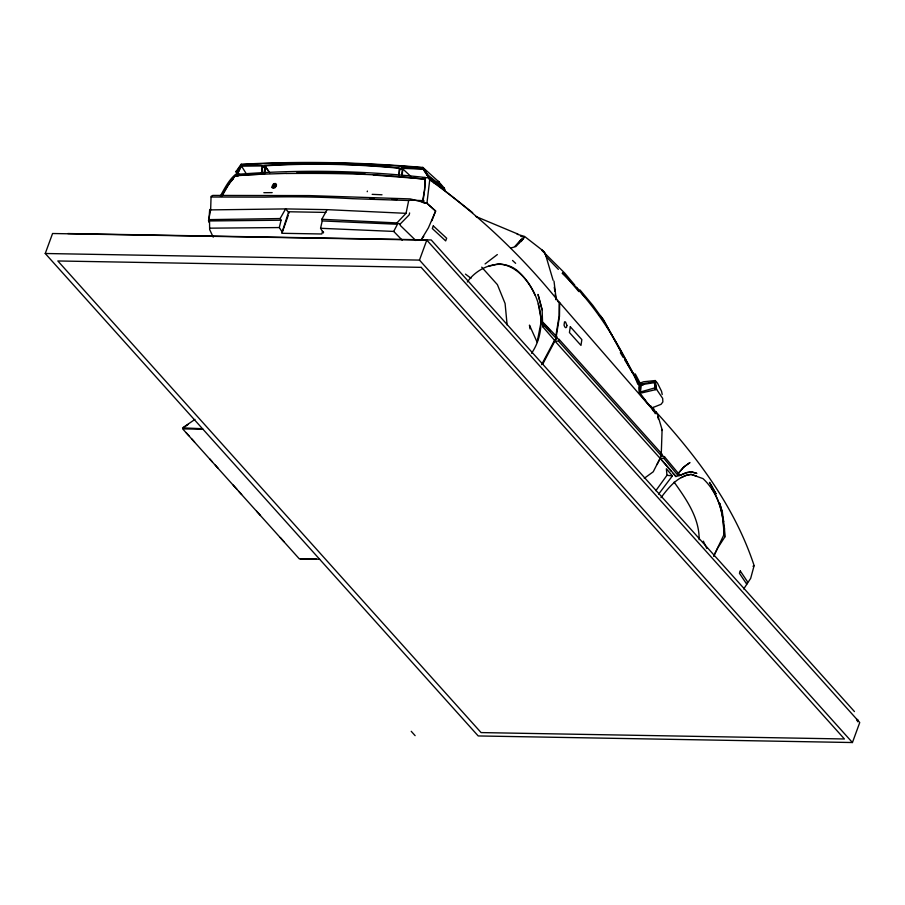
<?xml version="1.0" encoding="UTF-8"?>
<svg xmlns="http://www.w3.org/2000/svg" width="905" height="905" viewBox="0 0 905 905"><rect width="100%" height="100%" fill="white"/><g stroke="black" fill="none" stroke-linecap="round" stroke-linejoin="round"><path stroke-width="1.36" d="M272.134 187.595L273.412 184.122L275.165 183.432L276.398 184.179L276.376 185.921L275.12 187.652L273.367 188.342L272.134 187.595L272.258 185.853M275.844 185.921L275.855 184.609L274.939 184.054L273.627 184.575M241.511 165.875L236.714 175.604L236.431 171.746L241.522 164.574L241.59 165.966L264.826 165.841C309.487 162.991 354.364 163.986 398.913 168.206L423.223 169.167L423.235 167.855C362.837 162.674 302.146 161.328 241.601 164.653M423.155 167.764L423.144 169.077L429.513 178.998L423.155 167.764L429.513 178.998M541.586 364.67L554.527 340.325L556.496 338.651L544.301 325.981L544.324 323.685L542.536 322.078L542.129 309.748L538.023 294.419L542.05 309.736M557.582 301.399L559.675 302.632L559.482 316.354L556.066 337.803L559.166 339.432L662.279 454.434L661.657 456.154L659.496 457.659L554.901 341.004L555.681 338.866M655.65 412.16L653.489 410.915L650.718 406.028L653.376 410.859M209.7 209.428L208.772 222.11M724.509 527.966L724.792 537.038L717.812 547.819L713.785 555.942M399.003 175.649L399.297 168.635M423.766 236.341L420.848 240.345L428.416 227.822L435.622 211.046L426.922 203.229L410.237 198.908L309.261 195.593L212.766 195.423L211.069 196.34L210.65 209.892L208.478 220.854M422.262 202.449L424.581 190.344L424.92 179.382L421.515 178.885L424.49 177.55L428.631 177.912L429.739 179.835L426.922 203.331L435.622 211.046L431.877 220.741M275.855 184.609L274.905 187.199L272.677 187.165M399.116 174.597L399.659 169.031L402.782 169.145L402.25 174.71M401.752 175.694L402.42 168.749M261.522 173.228L262.19 166.271M261.873 173.624L262.552 166.678L265.572 166.678L264.894 173.624M288.276 215.356L282.292 232.178L279.317 227.562L281.07 220.209L209.519 220.956L209.655 229.565L213.218 237.155M640.412 392.103L641.351 384.704L655.163 382.521M422.94 202.516L424.886 187.109L424.931 179.303C379.003 173.421 332.339 173.183 286.048 173.489M640.536 384.059L639.677 392.204L654.801 387.894L655.22 389.614L654.349 381.876L640.536 384.059L641.95 385.168L643.546 384.783M555.874 335.925L559.143 315.777L559.143 302.123C521.846 255.651 478.179 214.519 429.739 179.835M264.056 172.731L265.21 166.282L269.848 172.798M323.56 232.087L323.356 232.902L320.562 228.286L322.214 220.933L321.818 219.282L327.112 209.643L406.028 213.331L408.698 200.503L413.325 199.903M409.626 212.947L409.173 214.892L399.999 224.225L400.327 225.481L415.814 240.515M654.032 411.764L655.661 411.583C697.099 456.81 734.69 506.642 754.125 565.614L750.675 578.374L743.706 588.974M367.215 191.702L367.396 191.079M754.125 565.614L752.994 566.27M322.644 231.295L321.784 233.988L281.76 233.286L288.672 211.759L325.924 212.415M661.657 456.154L558.543 341.151L559.166 339.432M45.25 253.502L52.569 233.513L426.798 240.108L859.75 722.541L852.431 742.53L478.202 735.946L45.25 253.502L419.479 260.097L852.431 742.53M273.672 184.665L272.688 185.864L274.939 184.054M202.482 428.71L182.584 427.884L194.948 419.411M419.479 260.097L426.798 240.108M664.508 456.776L679.531 474.774L678.218 475.713L663.919 458.405L664.508 456.776L661.227 455.215L662.098 429.649L657.596 414.648L655.661 411.583M556.496 338.651L557.107 337.022L544.324 323.685M236.714 175.604L241.522 164.574M660.955 497.716C668.546 487.671 677.721 475.94 691.137 474.401L702.981 478.609C718.4 492.886 724.362 514.583 723.751 535.081L713.74 556.055M236.793 173.93L241.126 165.457L246.364 173.884M320.562 228.286L393.698 231.42L397.453 224.259L322.214 220.933M656.985 464.559L659.609 459.604M220.379 196.012C224.598 188.466 228.727 180.106 235.424 174.518L239.78 174.303M222.132 195.729L229.18 183.658L235.108 175.955L242.619 174.857L286.138 173.409M221.521 196.487L226.85 186.86L234.927 176.034L238.649 175.672M281.07 220.209L280.143 218.546L285.595 208.908L327.112 209.643M542.729 364.149L554.901 341.004L558.543 341.151M658.625 494.141L672.392 475.894L666.374 468.779L666.962 475.306L655.842 490.702M531.54 353.346C548.735 328.017 540.952 293.582 520.002 273.118C504.311 256.737 478.949 265.301 467.319 281.987M236.16 171.43L241.171 164.178M231.725 180.74L233.117 178.885M518.429 243.241L521.585 239.146M521.11 241.601L524.233 237.461L520.579 236.171M514.922 246.386L521.438 239.146M523.486 238.456L515.895 246.533L511.031 247.981M321.818 219.282L396.933 222.924L406.028 213.331M274.272 185.887L272.79 187.075L273.593 187.72M485.08 263.932L497.343 254.565M644.269 478.304L653.24 471.788L660.118 458.247L663.919 458.405M183.5 427.601L188.15 424.411M681.295 477.591L686.137 475.272L691.001 474.435L696.59 476.087M554.527 340.325L542.695 326.671L544.301 325.981M275.12 183.557L273.412 184.122M678.218 475.713L675.764 476.55L673.162 473.496M857.578 721.296L857.974 720.855A1.753 0.747 20.1 0 0 856.537 719.249M639.303 393.494L651.747 407.997L661.069 404.309L662.867 401.933L662.664 398.358L656.6 389.422L639.303 393.494L638.783 387.94L639.62 383.256L643.579 381.774L655.243 380.541L657.516 383.154L661.555 391.311L662.222 394.512M488.451 266.353L498.666 263.796C516.133 265.312 528.35 280.052 535.036 295.109M263.672 174.077L237.268 175.638L238.388 174.269C300.731 169.359 363.753 170.581 425.882 177.572L422.906 178.907L373.358 175.016M209.27 219.621L280.143 218.546M241.262 164.28C301.806 160.954 362.498 162.289 422.895 167.47M210.65 209.892L285.595 208.908L289.238 212.98M209.79 228.173L279.317 227.562M296.942 172.708L330.257 172.188L364.941 173.918M263.841 192.697L272.179 192.629M241.205 165.536L261.421 165.411L262.97 167.583M408.698 200.503L352.384 198.681A683.004 244.384 16.3 0 0 264.735 197.132L211.272 197.019M67.864 233.547L431.21 239.949L854.456 711.568M202.958 429.242L182.663 428.88L299.317 558.871L319.612 559.222M300.324 558.838L316.354 559.12M424.841 170.536L422.759 168.658L401.65 167.878L410.746 176.317M370.122 198.467L374.184 198.625M411.798 200.175L423.913 200.672L423.495 202.381L426.922 203.229M391.707 199.338L397.046 199.564M372.159 194.349L382.012 194.779M434.513 182.425L437.239 182.686M433.484 182.663L437.568 183.048M666.962 475.306L672.392 475.894M423.427 202.675L426.922 203.331M517.151 234.248L524.583 236.443L542.14 250.063L544.346 252.088L545.998 256.126M475.566 216.363L518.135 234.18M396.933 222.924L399.999 224.225M274.894 184.179L275.742 184.699M599.133 315.144L600.954 316.354L604.155 320.947L592.922 305.46L579.992 289.939M393.698 231.42L402.216 240.187M465.464 274.113L470.996 278.265M428.631 177.912L472.659 212.698M599.223 314.827L604.121 321.071L639.745 384.953M429.558 177.29L444.774 189.711L438.495 182.697L438.45 181.407L444.434 188.342L427.262 174.642L429.558 177.29L422.759 168.658M641.147 394.693L645.604 400.542M438.925 181.928L422.805 167.368L427.42 174.801M542.061 250.561L564.777 273.163L574.754 285.086M400.598 169.699L398.573 167.832C354.036 163.613 309.148 162.617 264.486 165.468L269.124 171.984M512.535 260.459L515.635 263.332M542.14 250.063L544.312 252.088L546.36 256.613M558.374 269.373L546.134 256.669L553.102 280.29M562.152 273.287C592.424 301.569 614.687 336.208 632.719 373.267M644.292 399.422L649.847 406.232M481.709 267.167L497.399 284.645L505.092 303.514L507.128 324.986M186.102 432.601L188.93 435.746M191.747 438.891L194.575 442.047M209.643 458.835L212.46 461.98M215.288 465.125L218.116 468.27M233.173 485.057L236.94 489.254M238.83 491.358L241.646 494.503M256.715 511.291L260.482 515.488M280.256 537.513L284.023 541.71M411.232 731.308L415.124 735.652M559.675 302.632L654.372 411.504L655.186 413.698M581.972 293.639L584.63 296.716M550.41 331.196L542.536 322.078L542.695 326.671M676.137 476.539L660.118 458.247L671.42 471.46M562.718 272.609L578.827 291.58M576.564 287.258L579.279 290.505M674.112 482.127C686.216 499.13 699.486 517.943 699.146 539.685M620.344 352.724L623.228 357.441M624.665 359.805L632.584 372.792M711.568 488.259C720.9 502.026 723.966 518.723 723.751 535.081M604.121 321.071L639.383 385.394M635.253 373.901L640.491 383.81M652.935 407.341L656.216 413.54M703.332 541.167L706.828 548.475M655.243 380.541L656.6 389.422M633.251 372.622L637.867 384.331M651.306 406.752L651.747 407.997M722.405 512.558L719.656 503.203L722.405 512.513L723.649 521.506M235.99 171.283L236.759 173.896M657.686 416.605L658.421 419.128M444.378 188.274L444.74 189.665M444.05 187.923L444.412 189.315M538.237 303.865L541.394 320.494L537.106 342.124L529.448 325.121L530.013 328.877M554.279 287.213L554.867 291.399M555.251 294.182L556.032 299.759M723.615 521.303L724.792 537.038M655.605 386.526L655.322 384.252L655.616 388.539M554.007 281.161L556.247 299.6M661.623 429.208L661.713 430.509M438.552 181.52L438.597 182.81M856.684 720.165A1.753 0.747 20.1 0 1 857.431 721.704M566.881 325.359L566.62 327.101L565.783 327.712L564.765 326.931L564.041 325.11L564.528 321.852L565.523 321.942L566.881 325.359M570.297 326.75L569.426 332.52L580.976 345.393L581.847 339.624L570.297 326.75M433.303 225.899L432.33 228.558L445.679 240.911L446.651 238.241L433.303 225.899M740.279 570.965L739.43 573.272L746.716 584.144L747.564 581.836L740.279 570.965M683.739 467.037L677.619 474.141L683.784 467.037L689.961 462.557L683.739 467.037M686.861 472.625L679.248 475.691L685.956 472.704L691.284 471.663L696.884 473.394L691.533 472.082L686.861 472.625M421.176 267.36L57.83 260.968L481.075 732.586L844.422 738.978L421.176 267.36M711.534 485.793L709.475 482.354L716.081 493.949L711.534 485.793"/></g></svg>
